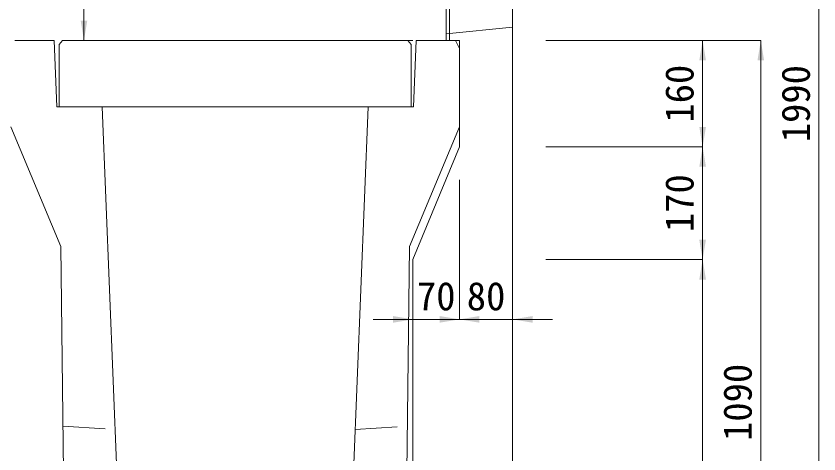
# Model space of a CAD drawing. Units: millimetres at full size. Extents: x 172874 to 217143, y 854931 to 903297.
# Drawn here: x 189084 to 190292, y 860349 to 861008 of the extents above; entities that cross this region are included whole.
import ezdxf
from ezdxf.enums import TextEntityAlignment as Align

# ---------------------------------------------------------------- set-up
doc = ezdxf.new("R2010")
doc.units = ezdxf.units.MM
doc.header["$LTSCALE"] = 20
doc.linetypes.add('DASHED', pattern=[7.5, 6, -1.5])
doc.linetypes.add('USER2', pattern=[4.7625, 3.175, -1.5875])
for name, color, linetype, lineweight in [('パネックスKDS', 2, 'Continuous', 13), ('寸法線', 7, 'Continuous', 13), ('本体', 2, 'Continuous', 13)]:
    doc.layers.add(name, color=color, linetype=linetype, lineweight=lineweight)
doc.styles.add('ＭＳ ゴシック', font='')
doc.styles.get('ＭＳ ゴシック').set_extended_font_data('MS Gothic')

# ---------------------------------------------------------------- blocks, each defined once
blk = doc.blocks.new('filled_arrow')
at = {"color": 0, "linetype": 'Continuous', "lineweight": -2}
blk.add_solid([(7.5, 1.25), (0, 0), (7.5, -1.25)], dxfattribs=at)

msp = doc.modelspace()

# ---------------------------------------------------------------- linework, layer by layer
at = {"layer": 'パネックスKDS', "lineweight": 5}
msp.add_line((189736.21, 860971.42), (189736.21, 861871.42), dxfattribs=at)
at = {"layer": 'パネックスKDS'}
for p, q in [((189831.21, 859881.42), (189831.21, 861871.42)), ((189731.21, 860971.42), (189731.21, 861866.42)), ((189731.21, 860971.42), (189751.21, 860971.42)), ((189751.21, 860811.42), (189751.21, 860971.42)), ((189751.21, 860811.42), (189681.21, 860641.42)), ((189681.21, 859886.42), (189681.21, 860641.42))]:
    msp.add_line(p, q, dxfattribs=at)
at = {"layer": 'パネックスKDS', "linetype": 'DASHED', "lineweight": 9}
msp.add_line((189731.21, 860981.42), (189831.21, 860991.42), dxfattribs=at)
at = {"layer": '寸法線'}
for p, q in [((189186.21, 860971.42), (189186.21, 861871.42)), ((190292.06, 859881.42), (190292.06, 861871.42)), ((189681.21, 860971.42), (189186.21, 860971.42)), ((189881.21, 860971.42), (190204.56, 860971.42)), ((189881.21, 860971.42), (190117.06, 860971.42)), ((190117.06, 860971.42), (190117.06, 860811.42)), ((190204.56, 860971.42), (190204.56, 859881.42)), ((189881.21, 860811.42), (190117.06, 860811.42)), ((189881.21, 860811.42), (190117.06, 860811.42)), ((190117.06, 860811.42), (190117.06, 860641.42)), ((189751.21, 860761.42), (189751.21, 860551.42)), ((189831.21, 860761.42), (189831.21, 860551.42)), ((189881.21, 860641.42), (190117.06, 860641.42)), ((189881.21, 860641.42), (190117.06, 860641.42)), ((190117.06, 860641.42), (190117.06, 859881.42)), ((189681.21, 860589.68), (189681.21, 860551.42)), ((189751.21, 860591.42), (189751.21, 860551.42)), ((189811.21, 860551.42), (189621.21, 860551.42)), ((189691.21, 860551.42), (189891.21, 860551.42))]:
    msp.add_line(p, q, dxfattribs=at)
at = {"layer": '本体'}
for p, q in [((189082.21, 860971.42), (189141.21, 860971.42)), ((189141.21, 860971.42), (189145.21, 860871.42)), ((189686.21, 860971.42), (189682.21, 860871.42)), ((189686.21, 860971.42), (189745.21, 860971.42)), ((189745.21, 860971.42), (189751.21, 860959.42)), ((189751.21, 860959.42), (189751.21, 860841.42)), ((189145.21, 860871.42), (189213.71, 860871.42)), ((189213.71, 860871.42), (189247.02, 860038.62)), ((189613.71, 860871.42), (189580.4, 860038.62)), ((189613.71, 860871.42), (189682.21, 860871.42)), ((189076.21, 860841.42), (189151.21, 860661.42)), ((189751.21, 860841.42), (189676.21, 860661.42)), ((189151.21, 860661.42), (189160.51, 859906.42)), ((189676.21, 860661.42), (189666.91, 859906.42))]:
    msp.add_line(p, q, dxfattribs=at)
at = {"layer": '本体', "linetype": 'USER2'}
for p, q in [((189154.55, 860390.42), (189233.15, 860385.42)), ((189594.27, 860385.42), (189672.87, 860390.42))]:
    msp.add_line(p, q, dxfattribs=at)
at = {"layer": '本体', "lineweight": 20}
msp.add_lwpolyline([(189148.71, 860965.42), (189153.71, 860971.42), (189673.71, 860971.42), (189678.71, 860965.42), (189678.71, 860871.42), (189148.71, 860871.42)], close=True, dxfattribs=at)

# ---------------------------------------------------------------- block references
at = {"layer": '寸法線', "xscale": 4, "yscale": 4}
for p, rotation in [((189186.21, 860971.42), 90), ((190117.06, 860971.42), 270), ((190204.56, 860971.42), 270), ((190117.06, 860811.42), 90), ((190117.06, 860811.42), 270), ((190117.06, 860641.42), 90), ((190117.06, 860641.42), 270), ((189681.21, 860551.42), 180), ((189751.21, 860551.42), 180)]:
    msp.add_blockref('filled_arrow', p, dxfattribs=dict(at, rotation=rotation))
for p in [(189751.21, 860551.42), (189831.21, 860551.42)]:
    msp.add_blockref('filled_arrow', p, dxfattribs=at)

# ---------------------------------------------------------------- texts
at = {"layer": '寸法線', "style": 'ＭＳ ゴシック'}
for s, p in [('160', (190082.06, 860891.42)), ('1990', (190257.06, 860876.42)), ('170', (190082.06, 860726.42)), ('1090', (190169.56, 860426.42))]:
    msp.add_text(s, height=42.72, rotation=90, dxfattribs=at).set_placement(p, align=Align.MIDDLE_CENTER)
for s, p in [('70', (189716.21, 860586.42)), ('80', (189791.21, 860586.42))]:
    msp.add_text(s, height=42.72, dxfattribs=at).set_placement(p, align=Align.MIDDLE_CENTER)

doc.saveas('drawing.dxf')
